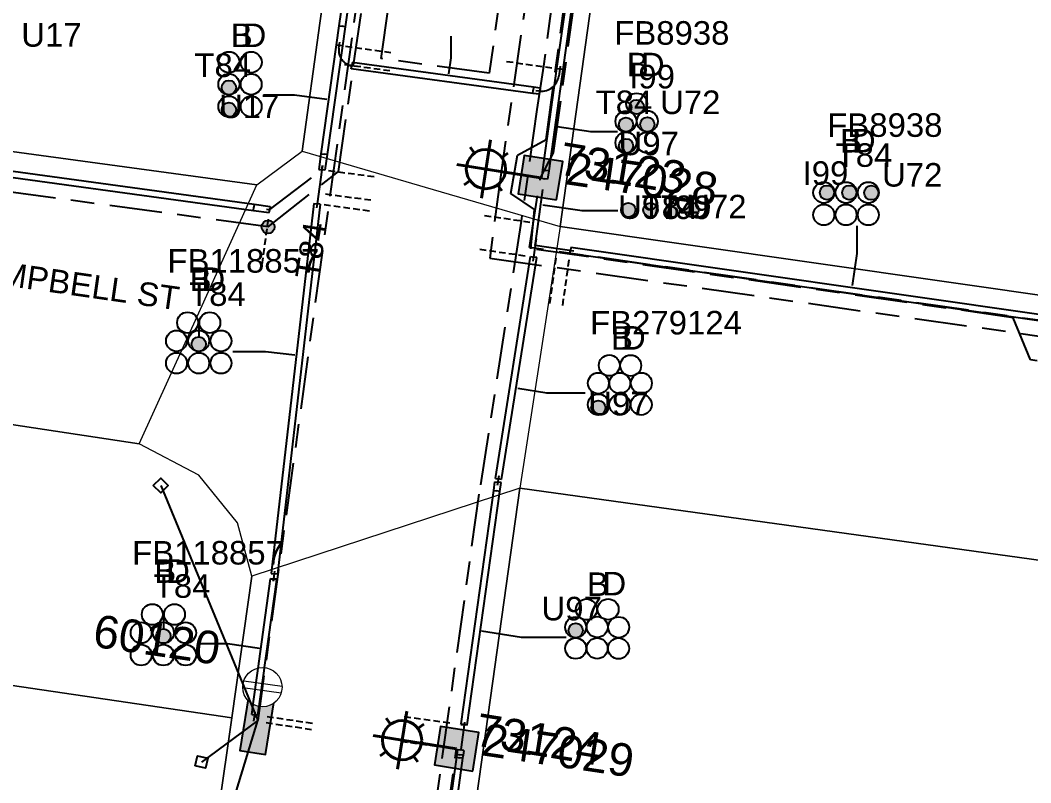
# Model space of a CAD drawing. Header units: metres. Extents: x 307881 to 309377, y 6244646 to 6245709.
# Drawn here: x 308524.9 to 308602.1, y 6244920.5 to 6244978.8 of the extents above; entities that cross this region are included whole.
import ezdxf
from ezdxf.enums import TextEntityAlignment as Align

# ---------------------------------------------------------------- set-up
doc = ezdxf.new("R2010")
doc.units = ezdxf.units.M
doc.linetypes.add('Cable Exist UG', pattern=[8.2, 4, -1.2, 1.8, -1.2])
doc.linetypes.add('DASHED', pattern=[0.75, 0.5, -0.25])
doc.layers.get('0').update_dxf_attribs({"color": 6})
for name, color, linetype in [('_User Miscellaneous7', 7, 'Continuous'), ('_User Miscellaneous9', 7, 'Continuous'), ('Duct_SP_EXT', 7, 'Continuous'), ('Equip_HV_EXT', 7, 'Continuous'), ('Equip_LV_EXT', 7, 'Continuous'), ('Equip_SP_SL_EXT', 7, 'Continuous'), ('Mains_HV_EXT', 7, 'Continuous'), ('Mains_LV_EXT', 7, 'Continuous'), ('Mains_SL_EXT', 7, 'Continuous'), ('Services_SP_EXT', 7, 'Continuous'), ('SupportsUG_SP_LV_EXT', 7, 'Continuous'), ('SupportsUG_SP_LV_SL_EXT', 7, 'Continuous'), ('Trench_SP_EXT', 7, 'Continuous')]:
    doc.layers.add(name, color=color, linetype=linetype)
for name, color, linetype, lineweight in [('Cadastre Buildings_SP_EXT', 9, 'Continuous', 5), ('Cadastre Land Parcels_SP_EXT', 9, 'Continuous', 5), ('Cadastre Roads_SP_EXT', 9, 'Continuous', 5)]:
    doc.layers.add(name, color=color, linetype=linetype, lineweight=lineweight)
doc.layers.add('UNKNOWN_FEATURES', color=1, linetype='DASHED', plot=False)
doc.styles.add('COLUMN_LABEL', font='arial.ttf')
doc.styles.add('iecARIAL', font='arial.ttf', dxfattribs={"height": 2})
doc.styles.add('POLE_LABEL', font='arial.ttf')
doc.styles.get("Standard").update_dxf_attribs({"font": 'arial.ttf'})

# ---------------------------------------------------------------- blocks, each defined once
blk = doc.blocks.new('COLUMN_EXT')
blk.add_hatch(color=256).paths.add_polyline_path([(-1.485, 1.485), (-1.485, -1.485), (1.485, -1.485), (1.485, 1.485)])
blk.add_lwpolyline([(-1.485, -1.485), (1.485, -1.485), (1.485, 1.485), (-1.485, 1.485)], close=True)
for tag, height, style, flags, p in [('ASSET_NUM', 2.5, 'COLUMN_LABEL', 8, (2, 2)), ('STRUCTURE_PLANT_NUMBER', 0.2, 'POLE_LABEL', 9, (1.813, 0.031)), ('STREET_CODE', 0.2, 'COLUMN_LABEL', 9, (1.813, -0.2))]:
    blk.add_attdef(tag, text='', height=height, dxfattribs=dict(style=style, flags=flags)).set_placement(p, align=Align.MIDDLE_LEFT)
at = {"flags": 9}
for tag, p in [('OWNED_BY', (1.813, -0.6)), ('STATE', (1.813, -0.8)), ('COLUMN_TYPE', (1.813, -0.4)), ('STREETNAME', (1.813, -1.6)), ('USAGE', (1.813, -1)), ('LEGEND', (1.813, -1.2)), ('LOCATION', (1.813, -1.4)), ('SUBURB', (1.813, -1.8)), ('NOTES', (1.813, -2))]:
    blk.add_attdef(tag, text='', height=0.2, dxfattribs=at).set_placement(p, align=Align.MIDDLE_LEFT)
at = {"flags": 1}
blk.add_attdef('Z', (1.813, -2.351), '', height=0.2, dxfattribs=at)
blk = doc.blocks.new('PILLAR_EXT')
blk.add_hatch(color=256).paths.add_polyline_path([(-2.475, 0.99), (-2.475, -0.99), (2.475, -0.99), (2.475, 0.99)])
blk.add_lwpolyline([(-2.475, -0.99), (2.475, -0.99), (2.475, 0.99), (-2.475, 0.99)], close=True)
at = {"style": 'iecARIAL', "flags": 8}
blk.add_attdef('ASSET_NUM', (1.5, 3.5), '', height=2.5, dxfattribs=at)
for tag, p, flags in [('OWNED_BY', (0, -0.2), 9), ('STATE', (0, -0.4), 9), ('SUPPORT_TYPE', (0, -0.6), 9), ('USAGE', (0, -0.8), 9), ('LEGEND', (0, -1), 9), ('LOCATION', (0, -1.2), 9), ('NOTES', (0, -1.4), 9), ('PARENT', (0, -1.6), 9), ('STREETNAME', (0, -1.8), 9), ('SUBURB', (0, -2), 1)]:
    blk.add_attdef(tag, p, '', height=0.2, dxfattribs=dict(flags=flags))
blk = doc.blocks.new('DUCT_EXT')
blk.add_circle((0, 0.8), 0.8)
at = {"flags": 1}
blk.add_attdef('Z', (0, 0), '', height=0.2, dxfattribs=at)
at = {"flags": 9}
for tag, p in [('DUCT_CODE', (0, 0)), ('XSECT_TYPE', (0, -0.2)), ('STATE', (0, -0.6)), ('FB_REFERENCE', (0, -0.4)), ('NOTES', (0, -0.8))]:
    blk.add_attdef(tag, text='', height=0.2, dxfattribs=at).set_placement(p, align=Align.MIDDLE_LEFT)
blk = doc.blocks.new('SL_LANTERN_EXT')
at = {"lineweight": 40}
for p, q in [((0, 1.968), (0, 6.468)), ((-1.459, 5.676), (-1.061, 5.278)), ((1.458, 5.676), (1.06, 5.278)), ((-2.25, 4.218), (2.25, 4.218)), ((-1.459, 2.759), (-1.061, 3.157)), ((1.458, 2.759), (1.06, 3.157)), ((0, 0), (0, 2.721))]:
    blk.add_line(p, q, dxfattribs=at)
blk.add_circle((0, 4.218), 1.5, dxfattribs=at)
at = {"color": 7, "style": 'iecARIAL', "flags": 8}
blk.add_attdef('ASSET_NUM', (1.5, 1.5), '', height=2.5, dxfattribs=at)
for tag, p, height, flags in [('CONSTRUCTED_VOLTAGE', (0.981, -0.653), 0.2, 9), ('CONTROL_TYPE', (0.981, -0.853), 0.2, 9), ('LNUMBER', (2.181, -3.253), 2.5, 8), ('OPERATING_VOLTAGE', (0.981, -1.653), 0.2, 9), ('LANTERN_PURPOSE', (0.981, -1.053), 0.2, 9), ('LANTERN_TYPE', (0.981, -1.253), 0.2, 9), ('NO_PHASES', (0.981, -1.453), 0.2, 9), ('ORIENTATION', (0.981, -1.853), 0.2, 9), ('OWNED_BY', (0.981, -2.053), 0.2, 9), ('STATE', (0.981, -2.253), 0.2, 9), ('USAGE', (0.981, -2.453), 0.2, 9), ('CEXIST', (0.981, -2.653), 0.2, 9), ('CNEW', (0.981, -2.853), 0.2, 9), ('CNUMBER', (0.981, -3.053), 0.2, 9), ('CREMOVE', (0.981, -3.253), 0.2, 9), ('CREPLACE', (0.981, -3.453), 0.2, 9), ('LKINGHEIGHT', (0.981, -3.653), 0.2, 9), ('LBRACKET', (0.981, -3.853), 0.2, 9), ('LBRACKETVOCAB', (0.981, -4.053), 0.2, 9), ('LCATEGORY', (0.981, -4.253), 0.2, 9), ('LCHARGE1', (0.981, -4.453), 0.2, 9), ('LCHARGE1PERCENT', (0.981, -4.653), 0.2, 9), ('LCHARGE2', (0.981, -4.853), 0.2, 9), ('LCHARGE2PERCENT', (0.981, -5.053), 0.2, 9), ('LCHARGE3', (0.981, -5.253), 0.2, 9), ('LCHARGE3PERCENT', (0.981, -5.453), 0.2, 9), ('LEXIST', (0.981, -5.653), 0.2, 9), ('LLAMP', (0.981, -5.853), 0.2, 9), ('LLAMPVOCAB', (0.981, -6.053), 0.2, 9), ('LMAST', (0.981, -6.253), 0.2, 9), ('LMASTVOCAB', (0.981, -6.453), 0.2, 9), ('LNEW', (0.981, -6.653), 0.2, 9), ('LANTNUMBER', (0.981, -6.853), 0.2, 9), ('LOUTREACH', (0.981, -7.253), 0.2, 9), ('LOUTREACHVOCAB', (0.981, -7.453), 0.2, 9), ('LRATECODE', (0.981, -7.653), 0.2, 9), ('LREMOVE', (0.981, -7.853), 0.2, 9), ('LREPLACE', (0.981, -8.053), 0.2, 9), ('LTYPE', (0.981, -8.253), 0.2, 9), ('LTYPEVOCAB', (0.981, -8.453), 0.2, 9), ('LEGEND', (0.981, -8.653), 0.2, 9), ('STREETNAME', (0.981, -9.253), 0.2, 9), ('SUBURB', (0.981, -9.453), 0.2, 1), ('LOCATION', (0.981, -8.853), 0.2, 9), ('NOTES', (0.981, -9.053), 0.2, 9)]:
    blk.add_attdef(tag, p, '', height=height, dxfattribs=dict(flags=flags))
blk = doc.blocks.new('CCP_EXT')
at = {"flags": 9}
for tag, p in [('USAGE', (0, -1.2)), ('LEGEND', (0, -1.4)), ('LIFE_SUPPORT', (0, -1.6)), ('STATE', (0, -1.8)), ('NOTES', (0, -2))]:
    blk.add_attdef(tag, text='', height=0.2, dxfattribs=at).set_placement(p, align=Align.MIDDLE_LEFT)
blk.add_wipeout([(0, 0.566), (0.566, 0), (0, -0.566), (-0.566, 0)])
blk.add_lwpolyline([(-0.566, 0), (0, 0.566), (0.566, 0), (0, -0.566), (-0.566, 0)])
at = {"flags": 1}
blk.add_attdef('Z', (0, 0), '', height=0.2, dxfattribs=at)
at = {"flags": 9}
for tag, p in [('CCP_TYPE', (0, 0)), ('OPERATING_VOLTAGE', (0, -0.6)), ('ORIENTATION', (0, -0.8)), ('CONSTRUCTED_VOLTAGE', (0, -0.2)), ('NO_PHASES', (0, -0.4)), ('OWNED_BY', (0, -1))]:
    blk.add_attdef(tag, text='', height=0.2, dxfattribs=at).set_placement(p, align=Align.MIDDLE_LEFT)
blk = doc.blocks.new('LV_UG_LINKS_CLOSED_EXT')
blk.add_wipeout([(-1.056, 1.057), (-1.18, 0.916), (-1.286, 0.761), (-1.371, 0.594), (-1.435, 0.417), (-1.476, 0.234), (-1.493, 0.047), (-1.487, -0.14), (-1.458, -0.326), (-1.406, -0.506), (-1.331, -0.678), (-1.236, -0.839), (-1.121, -0.988), (-0.988, -1.12), (-0.84, -1.235), (-0.679, -1.331), (-0.506, -1.406), (-0.326, -1.458), (-0.141, -1.487), (0.047, -1.493), (0.233, -1.476), (0.416, -1.435), (0.593, -1.371), (0.76, -1.286), (0.915, -1.181), (1.056, -1.057), (1.18, -0.916), (1.286, -0.761), (1.371, -0.594), (1.435, -0.417), (1.476, -0.234), (1.493, -0.047), (1.487, 0.14), (1.458, 0.326), (1.406, 0.506), (1.331, 0.678), (1.236, 0.839), (1.121, 0.988), (0.988, 1.12), (0.84, 1.235), (0.679, 1.331), (0.506, 1.406), (0.326, 1.458), (0.141, 1.487), (-0.047, 1.493), (-0.233, 1.476), (-0.416, 1.435), (-0.593, 1.371), (-0.76, 1.286), (-0.915, 1.181)])
at = {"lineweight": 20}
for p, q in [((-0.25, -1.479), (-0.25, 1.479)), ((0.25, -1.479), (0.25, 1.479))]:
    blk.add_line(p, q, dxfattribs=at)
blk.add_circle((0, 0), 1.5, dxfattribs=at)
at = {"flags": 9}
for tag, p in [('ACTUAL_STATUS', (0, 0)), ('OPERATING_VOLTAGE', (0, -0.6)), ('ORIENTATION', (0, -0.8)), ('CONSTRUCTED_VOLTAGE', (0, -0.2)), ('NO_PHASES', (0, -0.4)), ('STATE', (0, -1)), ('SWITCH_TYPE', (0, -1.2)), ('USAGE', (0, -1.4)), ('NOTES', (0, -1.6))]:
    blk.add_attdef(tag, text='', height=0.2, dxfattribs=at).set_placement(p, align=Align.MIDDLE_LEFT)
at = {"flags": 1}
blk.add_attdef('Z', (0, 0), '', height=0.2, dxfattribs=at)
blk = doc.blocks.new('CABLE_LARGE_EXT')
h = blk.add_hatch(color=256)
edge = h.paths.add_edge_path()
edge.add_arc((0, 0.55), 0.55, 0, 360)
blk.add_circle((0, 0.55), 0.55)
at = {"flags": 1}
blk.add_attdef('Z', (0, 0), '', height=0.2, dxfattribs=at)
at = {"flags": 9}
for tag, p in [('COND_CODE', (0, 0)), ('XSECT_SIZE', (0, -0.6)), ('STATE', (0, -0.4)), ('FB_REFERENCE', (0, -0.2)), ('NOTES', (0, -0.8))]:
    blk.add_attdef(tag, text='', height=0.2, dxfattribs=at).set_placement(p, align=Align.MIDDLE_LEFT)
blk = doc.blocks.new('CONNECTOR_NODE_EXT')
h = blk.add_hatch(color=256)
edge = h.paths.add_edge_path()
edge.add_arc((0, 0), 0.5, 0, 360)
blk.add_circle((0, 0), 0.5)
at = {"flags": 1}
blk.add_attdef('Z', (0, 0), '', height=0.2, dxfattribs=at)
at = {"flags": 9}
for tag, p in [('CONNECTOR_TYPE', (0, 0)), ('OPERATING_VOLTAGE', (0, -0.6)), ('ORIENTATION', (0, -0.8)), ('CONSTRUCTED_VOLTAGE', (0, -0.2)), ('NO_PHASES', (0, -0.4)), ('SUBTYPE', (0, -1)), ('USAGE', (0, -1.2)), ('NOTES', (0, -1.4))]:
    blk.add_attdef(tag, text='', height=0.2, dxfattribs=at).set_placement(p, align=Align.MIDDLE_LEFT)

msp = doc.modelspace()

# ---------------------------------------------------------------- linework, layer by layer
at = {"layer": '_User Miscellaneous7'}
for points in [[(308557.809, 6244977.573), (308557.809, 6244975.913), (308557.64, 6244974.677)], [(308543.488, 6244973.096), (308545.858, 6244973.096), (308548.326, 6244972.749)], [(308570.54, 6244970.265), (308568.509, 6244970.265), (308565.936, 6244970.632)], [(308570.562, 6244964.226), (308567.849, 6244964.226), (308565.012, 6244964.62), (308564.827, 6244964.646)], [(308588.843, 6244963.063), (308588.843, 6244960.958), (308588.483, 6244958.508)], [(308538.554, 6244955.842), (308538.554, 6244954.594)], [(308541.14, 6244953.472), (308543.641, 6244953.472), (308545.88, 6244953.212)], [(308568.065, 6244950.286), (308565.136, 6244950.286), (308562.921, 6244950.633)], [(308535.851, 6244933.538), (308535.851, 6244932.29)], [(308566.618, 6244931.626), (308563.201, 6244931.626), (308560.142, 6244932.107)], [(308538.611, 6244931.146), (308540.728, 6244931.146), (308543.17, 6244930.807)]]:
    msp.add_lwpolyline(points, dxfattribs=at)
at = {"layer": 'Cadastre Buildings_SP_EXT', "linetype": 'Continuous'}
msp.add_lwpolyline([(308551.255, 6245003.34), (308504.069, 6245009.627), (308502.383, 6244997.332), (308501.648, 6244991.969), (308500.715, 6244985.155), (308499.356, 6244975.252), (308501.945, 6244971.797), (308542.986, 6244966.204), (308546.435, 6244968.786), (308547.806, 6244978.556), (308549.5, 6244990.652), (308551.255, 6245003.34)], close=True, dxfattribs=at)
at = {"layer": 'Cadastre Land Parcels_SP_EXT', "linetype": 'Continuous'}
for points in [[(308624.578, 6245014.798), (308623.274, 6245014.972), (308574.389, 6245022.048), (308566.171, 6244963.015), (308664.181, 6244948.992), (308669.374, 6244985.704), (308669.452, 6244986.591), (308621.992, 6244993.541), (308624.578, 6245014.798)], [(308681.223, 6244926.631), (308660.014, 6244929.575), (308563.078, 6244943.027), (308535.976, 6244749.343), (308530.507, 6244710.255), (308529.31, 6244701.7), (308585.274, 6244693.637), (308608.754, 6244690.279), (308603.311, 6244671.362), (308713.832, 6244654.765), (308779.425, 6244645.602), (308798.537, 6244661.757), (308851.74, 6244725.258), (308875.458, 6244755.921), (308901.6, 6244789.719), (308919.126, 6244815.497), (308958.281, 6244887.287), (308950.381, 6244888.333), (308956.127, 6244909.408), (308943.53, 6244899.637), (308929.817, 6244891.26), (308681.223, 6244926.631)], [(308541.076, 6244925.466), (308493.513, 6244932.483), (308490.649, 6244911.255), (308538.02, 6244904.147), (308541.076, 6244925.466)]]:
    msp.add_lwpolyline(points, close=True, dxfattribs=at)
at = {"layer": 'Cadastre Roads_SP_EXT', "linetype": 'Continuous'}
msp.add_lwpolyline([(308569.321, 6245132.085), (308567.201, 6245117.073), (308565.146, 6245102.384), (308563.034, 6245087.393), (308561.402, 6245075.534), (308559.701, 6245063.503), (308558.052, 6245051.638), (308556.37, 6245039.638), (308552.903, 6245014.915), (308551.255, 6245003.34), (308549.5, 6244990.652), (308547.806, 6244978.556), (308546.435, 6244968.786), (308556.466, 6244965.853), (308566.171, 6244963.015), (308574.389, 6245022.048), (308577.803, 6245046.274), (308579.083, 6245055.476), (308580.295, 6245064.135), (308583.102, 6245084.236), (308587.417, 6245115.14), (308591.707, 6245145.815)], dxfattribs=at)
for points in [[(308542.986, 6244966.204), (308501.945, 6244971.797), (308500.964, 6244961.71), (308499.977, 6244951.564), (308533.987, 6244946.426), (308538.664, 6244956.705), (308542.986, 6244966.204)], [(308664.181, 6244948.992), (308566.171, 6244963.015), (308564.635, 6244953.087), (308563.078, 6244943.027), (308660.014, 6244929.575), (308662.122, 6244939.395), (308664.181, 6244948.992)]]:
    msp.add_lwpolyline(points, close=True, dxfattribs=at)
at = {"layer": 'Duct_SP_EXT'}
for p, q in [((308550.946, 6244990.451), (308549.252, 6244978.353)), ((308551.421, 6244990.385), (308549.727, 6244978.287)), ((308568.094, 6244990.896), (308565.894, 6244975.097)), ((308568.569, 6244990.83), (308566.37, 6244975.031)), ((308549.252, 6244978.353), (308549.048, 6244976.897)), ((308549.252, 6244978.353), (308549.49, 6244978.32)), ((308549.727, 6244978.287), (308549.49, 6244978.32)), ((308549.727, 6244978.287), (308549.523, 6244976.83)), ((308549.048, 6244976.897), (308547.881, 6244968.583)), ((308549.523, 6244976.83), (308548.356, 6244968.516)), ((308549.048, 6244976.897), (308549.285, 6244976.864)), ((308549.048, 6244976.897), (308549.285, 6244976.864)), ((308549.523, 6244976.83), (308549.285, 6244976.864)), ((308549.523, 6244976.83), (308549.285, 6244976.864)), ((308550.2, 6244975.069), (308550.232, 6244975.306)), ((308564.062, 6244973.193), (308550.2, 6244975.069)), ((308550.264, 6244975.544), (308550.232, 6244975.306)), ((308564.126, 6244973.669), (308550.264, 6244975.544)), ((308565.894, 6244975.097), (308564.815, 6244967.342)), ((308566.37, 6244975.031), (308565.29, 6244967.276)), ((308565.894, 6244975.097), (308566.132, 6244975.064)), ((308565.894, 6244975.097), (308566.132, 6244975.064)), ((308566.37, 6244975.031), (308566.132, 6244975.064)), ((308566.37, 6244975.031), (308566.132, 6244975.064)), ((308564.062, 6244973.193), (308564.094, 6244973.431)), ((308564.126, 6244973.669), (308564.094, 6244973.431)), ((308564.644, 6244973.598), (308564.126, 6244973.669)), ((308564.579, 6244973.123), (308564.612, 6244973.361)), ((308564.644, 6244973.598), (308564.612, 6244973.361)), ((308564.579, 6244973.123), (308564.062, 6244973.193)), ((308501.744, 6244970.321), (308542.785, 6244964.728)), ((308501.679, 6244969.845), (308542.72, 6244964.252)), ((308547.881, 6244968.583), (308547.713, 6244967.386)), ((308547.881, 6244968.583), (308548.119, 6244968.55)), ((308548.356, 6244968.516), (308548.119, 6244968.55)), ((308548.356, 6244968.516), (308548.188, 6244967.319)), ((308547.713, 6244967.386), (308547.95, 6244967.352)), ((308548.188, 6244967.319), (308547.95, 6244967.352)), ((308564.815, 6244967.342), (308564.726, 6244966.709)), ((308564.815, 6244967.342), (308565.052, 6244967.309)), ((308565.29, 6244967.276), (308565.052, 6244967.309)), ((308565.29, 6244967.276), (308565.202, 6244966.642)), ((308564.726, 6244966.709), (308564.964, 6244966.675)), ((308565.202, 6244966.642), (308564.964, 6244966.675)), ((308547.348, 6244964.787), (308544.082, 6244936.506)), ((308547.348, 6244964.787), (308547.587, 6244964.759)), ((308542.72, 6244964.252), (308542.752, 6244964.49)), ((308542.72, 6244964.252), (308543.928, 6244964.087)), ((308542.785, 6244964.728), (308542.752, 6244964.49)), ((308542.785, 6244964.728), (308543.993, 6244964.563)), ((308543.928, 6244964.087), (308543.961, 6244964.325)), ((308543.993, 6244964.563), (308543.961, 6244964.325)), ((308547.825, 6244964.731), (308544.559, 6244936.451)), ((308547.825, 6244964.731), (308547.587, 6244964.759)), ((308566.91, 6244960.95), (308566.944, 6244961.187)), ((308605.481, 6244955.431), (308566.91, 6244960.95)), ((308566.978, 6244961.425), (308566.944, 6244961.187)), ((308605.549, 6244955.906), (308566.978, 6244961.425)), ((308561.215, 6244943.769), (308563.894, 6244960.727)), ((308561.689, 6244943.694), (308564.368, 6244960.652)), ((308563.894, 6244960.727), (308564.131, 6244960.689)), ((308564.368, 6244960.652), (308564.131, 6244960.689)), ((308561.081, 6244942.846), (308561.176, 6244943.523)), ((308561.176, 6244943.523), (308561.414, 6244943.49)), ((308561.215, 6244943.769), (308561.452, 6244943.731)), ((308561.651, 6244943.456), (308561.414, 6244943.49)), ((308561.689, 6244943.694), (308561.452, 6244943.731)), ((308561.557, 6244942.779), (308561.651, 6244943.456)), ((308558.588, 6244925.021), (308561.081, 6244942.846)), ((308559.064, 6244924.954), (308561.557, 6244942.779)), ((308561.081, 6244942.846), (308561.319, 6244942.813)), ((308561.557, 6244942.779), (308561.319, 6244942.813)), ((308544.082, 6244936.506), (308544.32, 6244936.478)), ((308544.559, 6244936.451), (308544.32, 6244936.478)), ((308544.033, 6244936.086), (308544.038, 6244936.135)), ((308544.033, 6244936.086), (308544.271, 6244936.055)), ((308544.038, 6244936.135), (308544.277, 6244936.107)), ((308544.509, 6244936.024), (308544.271, 6244936.055)), ((308544.515, 6244936.079), (308544.277, 6244936.107)), ((308544.509, 6244936.024), (308544.515, 6244936.079)), ((308542.588, 6244925.739), (308542.826, 6244925.706)), ((308543.064, 6244925.673), (308542.826, 6244925.706)), ((308558.581, 6244924.97), (308558.588, 6244925.021)), ((308558.581, 6244924.97), (308558.819, 6244924.937)), ((308558.588, 6244925.021), (308558.826, 6244924.988)), ((308559.057, 6244924.904), (308558.819, 6244924.937)), ((308559.064, 6244924.954), (308558.826, 6244924.988)), ((308559.057, 6244924.904), (308559.064, 6244924.954)), ((308558.314, 6244923.058), (308558.262, 6244922.688)), ((308558.314, 6244923.058), (308558.552, 6244923.024)), ((308558.231, 6244922.462), (308552.607, 6244882.25)), ((308558.706, 6244922.396), (308553.083, 6244882.183)), ((308558.262, 6244922.688), (308558.231, 6244922.462)), ((308558.231, 6244922.462), (308558.468, 6244922.429)), ((308558.262, 6244922.688), (308558.5, 6244922.655)), ((308558.706, 6244922.396), (308558.468, 6244922.429)), ((308558.738, 6244922.621), (308558.5, 6244922.655)), ((308558.789, 6244922.991), (308558.552, 6244923.024)), ((308558.738, 6244922.621), (308558.706, 6244922.396)), ((308558.789, 6244922.991), (308558.738, 6244922.621))]:
    msp.add_line(p, q, dxfattribs=at)
at = {"layer": 'Mains_HV_EXT', "linetype": 'Cable Exist UG'}
for points in [[(308576.692, 6244999.938), (308566.455, 6245001.447), (308565.45, 6244994.097), (308564.341, 6244985.771), (308561.667, 6244967.359), (308560.789, 6244960.615), (308665.147, 6244945.783), (308666.731, 6244945.597), (308682.547, 6245058.767), (308667.051, 6245060.967), (308665.328, 6245061.844)], [(308574.424, 6244991.582), (308572.546, 6244991.874), (308563.334, 6244993.078), (308560.737, 6244974.737), (308552.49, 6244975.86), (308556.143, 6245001.887)], [(308543.835, 6244962.986), (308549.209, 6244967.233), (308553.945, 6245000.074)], [(308543.835, 6244962.986), (308499.832, 6244968.97)]]:
    msp.add_lwpolyline(points, dxfattribs=at)
at = {"layer": 'Mains_LV_EXT', "linetype": 'Cable Exist UG'}
msp.add_lwpolyline([(308653.358, 6244948.527), (308618.08, 6244953.576), (308615.886, 6244950.858), (308602.125, 6244952.827), (308600.788, 6244956.05), (308563.914, 6244961.325), (308564.197, 6244964.33), (308562.39, 6244965.543), (308562.909, 6244968.464), (308565.089, 6244969.672), (308568.037, 6244991.523), (308572.718, 6244990.974), (308574.469, 6244991.537)], dxfattribs=at)
at = {"layer": 'Mains_SL_EXT', "linetype": 'Cable Exist UG'}
for points in [[(308564.657, 6244966.75), (308565.665, 6244968.649), (308570.807, 6245006.356), (308570.393, 6245007.956)], [(308605.487, 6244955.459), (308563.811, 6244961.422), (308564.657, 6244966.75)], [(308552.467, 6244881.79), (308558.246, 6244923.111)]]:
    msp.add_lwpolyline(points, dxfattribs=at)
at = {"layer": 'Trench_SP_EXT', "linetype": 'Cable Exist UG'}
for points in [[(308550.565, 6244975.261), (308550.233, 6244975.306), (308550.233, 6244975.306, -0.41096), (308549.256, 6244976.658), (308549.256, 6244976.658), (308549.319, 6244977.106)], [(308566.16, 6244975.264), (308566.13, 6244975.047), (308566.053, 6244974.499), (308566.053, 6244974.499, -0.396204), (308564.612, 6244973.361), (308564.612, 6244973.361), (308564.296, 6244973.402)]]:
    msp.add_lwpolyline(points, format="xyb", dxfattribs=at)
for points in [[(308543.713, 6244964.359), (308543.961, 6244964.325), (308547.951, 6244967.352), (308547.998, 6244967.693)], [(308547.996, 6244967.676), (308547.951, 6244967.352), (308547.587, 6244964.759), (308547.552, 6244964.455)], [(308564.299, 6244961.896), (308564.947, 6244966.549)], [(308564.324, 6244962.075), (308564.254, 6244961.572), (308564.131, 6244960.689), (308564.081, 6244960.374)], [(308567.201, 6244961.15), (308564.254, 6244961.572), (308564.299, 6244961.896)], [(308561.381, 6244943.255), (308561.414, 6244943.49), (308561.452, 6244943.731), (308561.493, 6244943.994)], [(308544.253, 6244935.929), (308544.277, 6244936.107), (308544.32, 6244936.478), (308544.344, 6244936.68)], [(308542.76, 6244925.231), (308542.826, 6244925.706), (308542.854, 6244925.908)], [(308558.849, 6244925.152), (308558.819, 6244924.937), (308558.603, 6244923.226), (308558.582, 6244923.063)]]:
    msp.add_lwpolyline(points, dxfattribs=at)
at = {"layer": 'UNKNOWN_FEATURES'}
for points in [[(308549.763, 6244976.791), (308553.231, 6244976.319)], [(308562.067, 6244975.64), (308565.532, 6244975.144)], [(308553.149, 6244974.909), (308549.681, 6244975.381)], [(308551.935, 6244966.807), (308548.467, 6244967.279)], [(308551.692, 6244965.023), (308548.224, 6244965.496)], [(308548.116, 6244964.703), (308551.584, 6244964.23)], [(308543.396, 6244960.127), (308543.872, 6244963.595)], [(308560.382, 6244963.86), (308563.847, 6244963.364)], [(308560.014, 6244961.286), (308563.478, 6244960.791)], [(308565.37, 6244957.135), (308565.853, 6244960.601)], [(308566.361, 6244956.997), (308566.843, 6244960.464)], [(308543.767, 6244925.578), (308547.229, 6244925.067)], [(308554.251, 6244925.568), (308557.718, 6244925.093)], [(308547.156, 6244924.572), (308543.694, 6244925.083)], [(308553.993, 6244923.685), (308557.461, 6244923.21)]]:
    msp.add_lwpolyline(points, dxfattribs=at)

# ---------------------------------------------------------------- block references
at = {"layer": '_User Miscellaneous7'}
for name, p in [('DUCT_EXT', (308540.852, 6244974.776)), ('DUCT_EXT', (308542.552, 6244974.776)), ('DUCT_EXT', (308540.844, 6244973.091)), ('CABLE_LARGE_EXT', (308540.844, 6244973.091)), ('DUCT_EXT', (308542.544, 6244973.091)), ('DUCT_EXT', (308540.844, 6244971.391)), ('CABLE_LARGE_EXT', (308540.844, 6244971.391)), ('DUCT_EXT', (308542.544, 6244971.391)), ('DUCT_EXT', (308572.014, 6244971.611)), ('CABLE_LARGE_EXT', (308572.014, 6244971.611)), ('DUCT_EXT', (308571.193, 6244970.257)), ('DUCT_EXT', (308572.826, 6244970.265)), ('CABLE_LARGE_EXT', (308571.193, 6244970.257)), ('CABLE_LARGE_EXT', (308572.826, 6244970.265)), ('DUCT_EXT', (308571.193, 6244968.632)), ('DUCT_EXT', (308572.826, 6244968.634)), ('CABLE_LARGE_EXT', (308571.193, 6244968.632)), ('CABLE_LARGE_EXT', (308589.945, 6244965.051)), ('CABLE_LARGE_EXT', (308571.369, 6244963.736)), ('CABLE_LARGE_EXT', (308573.069, 6244963.736)), ('CABLE_LARGE_EXT', (308574.769, 6244963.736)), ('CABLE_LARGE_EXT', (308576.214, 6244963.748)), ('DUCT_EXT', (308537.689, 6244954.879)), ('DUCT_EXT', (308539.389, 6244954.879)), ('DUCT_EXT', (308536.839, 6244953.479)), ('DUCT_EXT', (308538.539, 6244953.479)), ('DUCT_EXT', (308540.239, 6244953.479)), ('CABLE_LARGE_EXT', (308538.539, 6244953.48)), ('DUCT_EXT', (308536.839, 6244951.779)), ('DUCT_EXT', (308538.539, 6244951.779)), ('DUCT_EXT', (308540.239, 6244951.779)), ('DUCT_EXT', (308569.917, 6244951.607)), ('DUCT_EXT', (308571.555, 6244951.598)), ('DUCT_EXT', (308569.084, 6244950.247)), ('DUCT_EXT', (308570.722, 6244950.247)), ('DUCT_EXT', (308572.369, 6244950.247)), ('DUCT_EXT', (308569.08, 6244948.614)), ('DUCT_EXT', (308570.717, 6244948.614)), ('DUCT_EXT', (308572.36, 6244948.614)), ('CABLE_LARGE_EXT', (308569.08, 6244948.614)), ('DUCT_EXT', (308534.987, 6244932.575)), ('DUCT_EXT', (308536.687, 6244932.575)), ('DUCT_EXT', (308568.173, 6244932.958)), ('DUCT_EXT', (308569.829, 6244932.968)), ('DUCT_EXT', (308567.349, 6244931.598)), ('DUCT_EXT', (308568.996, 6244931.617)), ('DUCT_EXT', (308570.634, 6244931.598)), ('DUCT_EXT', (308534.137, 6244931.175)), ('DUCT_EXT', (308535.837, 6244931.175)), ('DUCT_EXT', (308537.537, 6244931.175)), ('CABLE_LARGE_EXT', (308567.349, 6244931.598)), ('CABLE_LARGE_EXT', (308535.837, 6244931.175)), ('DUCT_EXT', (308567.35, 6244929.983)), ('DUCT_EXT', (308568.992, 6244929.988)), ('DUCT_EXT', (308570.625, 6244929.979)), ('DUCT_EXT', (308534.137, 6244929.475)), ('DUCT_EXT', (308535.837, 6244929.475)), ('DUCT_EXT', (308537.537, 6244929.475))]:
    msp.add_blockref(name, p, dxfattribs=at)
at = {"layer": '_User Miscellaneous7', "rotation": 90}
for name, p in [('DUCT_EXT', (308587.11, 6244965.614)), ('DUCT_EXT', (308588.814, 6244965.614)), ('DUCT_EXT', (308590.514, 6244965.614)), ('CABLE_LARGE_EXT', (308587.11, 6244965.614)), ('CABLE_LARGE_EXT', (308588.814, 6244965.614)), ('DUCT_EXT', (308587.11, 6244963.914)), ('DUCT_EXT', (308588.814, 6244963.914)), ('DUCT_EXT', (308590.514, 6244963.914))]:
    msp.add_blockref(name, p, dxfattribs=at)
at = {"layer": 'Equip_HV_EXT'}
msp.add_blockref('CONNECTOR_NODE_EXT', (308543.835, 6244962.986), dxfattribs=at)
at = {"layer": 'Equip_SP_SL_EXT'}
ref = msp.add_blockref('SL_LANTERN_EXT', (308564.657, 6244966.75), dxfattribs=dict(at, rotation=80.99058554924012))
ref.add_attrib('ASSET_NUM', '73123', dxfattribs={"layer": '_User Miscellaneous7', "height": 2.5, "rotation": 350.73751, "style": 'iecARIAL'}).set_placement((308566.157, 6244968.25), align=Align.MIDDLE_LEFT)
ref = msp.add_blockref('SL_LANTERN_EXT', (308558.246, 6244923.111), dxfattribs=dict(at, rotation=80.95457105926053))
ref.add_attrib('ASSET_NUM', '73124', dxfattribs={"layer": '_User Miscellaneous7', "height": 2.5, "rotation": 350.7502, "style": 'iecARIAL'}).set_placement((308559.746, 6244924.611), align=Align.MIDDLE_LEFT)
at = {"layer": 'SupportsUG_SP_LV_EXT'}
ref = msp.add_blockref('PILLAR_EXT', (308543.054, 6244925.271), dxfattribs=dict(at, rotation=260.6834512286389))
ref.add_attrib('ASSET_NUM', '60120', dxfattribs={"layer": '_User Miscellaneous9', "height": 2.5, "rotation": 351.60771, "style": 'iecARIAL'}).set_placement((308539.854, 6244928.771), align=Align.BOTTOM_RIGHT)
at = {"layer": 'SupportsUG_SP_LV_SL_EXT'}
ref = msp.add_blockref('COLUMN_EXT', (308564.657, 6244966.75), dxfattribs=dict(at, rotation=80.99058554924012))
ref.add_attrib('ASSET_NUM', '247028', dxfattribs={"layer": '_User Miscellaneous9', "height": 2.5, "rotation": 351.70285, "style": 'COLUMN_LABEL'}).set_placement((308566.657, 6244967.5), align=Align.MIDDLE_LEFT)
ref = msp.add_blockref('COLUMN_EXT', (308558.246, 6244923.111), dxfattribs=dict(at, rotation=80.95457105926053))
ref.add_attrib('ASSET_NUM', '247029', dxfattribs={"layer": '_User Miscellaneous9', "height": 2.5, "rotation": 351.53711, "style": 'COLUMN_LABEL'}).set_placement((308560.246, 6244923.861), align=Align.MIDDLE_LEFT)

# ---------------------------------------------------------------- texts
at = {"layer": '_User Miscellaneous7'}
for s, p in [('FB8938', (308570.294, 6244976.915)), ('U17', (308524.974, 6244976.762)), ('B', (308540.985, 6244976.734)), ('D', (308541.885, 6244976.734)), ('T84', (308538.204, 6244974.444)), ('B', (308571.255, 6244974.5)), ('D', (308572.331, 6244974.5)), ('I99', (308571.443, 6244973.575)), ('T84', (308568.871, 6244971.615)), ('U72', (308573.801, 6244971.615)), ('U17', (308540.09, 6244971.308)), ('FB8938', (308586.578, 6244969.873)), ('U97', (308570.628, 6244968.471)), ('B', (308587.558, 6244968.677)), ('D', (308588.458, 6244968.677)), ('T84', (308587.218, 6244967.581)), ('I99', (308584.692, 6244966.205)), ('U72', (308590.766, 6244966.072)), ('U97', (308570.59, 6244963.606)), ('T84', (308572.385, 6244963.6)), ('I99', (308574.233, 6244963.592)), ('U72', (308575.794, 6244963.643)), ('FB118857', (308536.145, 6244959.496)), ('B', (308537.845, 6244958.096)), ('D', (308538.745, 6244958.096)), ('T84', (308537.802, 6244956.955)), ('FB279124', (308568.451, 6244954.773)), ('B', (308570.05, 6244953.606)), ('D', (308570.887, 6244953.617)), ('U97', (308568.312, 6244948.59)), ('FB118857', (308533.443, 6244937.192)), ('B', (308535.143, 6244935.792)), ('D', (308536.043, 6244935.792)), ('T84', (308535.1, 6244934.65)), ('B', (308568.211, 6244934.792)), ('D', (308569.395, 6244934.832)), ('U97', (308564.735, 6244932.924))]:
    msp.add_text(s, height=1.8, dxfattribs=at).set_placement(p)
msp.add_text('T84', height=1.8, rotation=81.08402, dxfattribs=at).set_placement((308547.681, 6244958.912))
at = {"layer": 'Cadastre Roads_SP_EXT'}
msp.add_text('CAMPBELL ST', height=1.8, rotation=351.86197, dxfattribs=at).set_placement((308519.754, 6244959.068))

# ---------------------------------------------------------------- next in the draw order: block references
at = {"layer": 'Services_SP_EXT'}
msp.add_blockref('CCP_EXT', (308535.631, 6244943.237), dxfattribs=at)
at = {"layer": 'Services_SP_EXT', "rotation": 32.43653076036969}
msp.add_blockref('CCP_EXT', (308538.754, 6244922.1), dxfattribs=at)

# ---------------------------------------------------------------- next in the draw order: block references
at = {"layer": 'Services_SP_EXT'}
msp.add_blockref('CCP_EXT', (308535.631, 6244943.237), dxfattribs=at)
at = {"layer": 'Services_SP_EXT', "rotation": 32.43653076036969}
msp.add_blockref('CCP_EXT', (308538.754, 6244922.1), dxfattribs=at)

# ---------------------------------------------------------------- next in the draw order: linework, layer by layer
at = {"layer": 'Cadastre Buildings_SP_EXT', "linetype": 'Continuous'}
msp.add_lwpolyline([(308542.587, 6244936.29), (308541.507, 6244940.37), (308538.536, 6244944.013), (308533.987, 6244946.426), (308499.977, 6244951.564), (308495.731, 6244948.986), (308493.513, 6244932.483), (308541.076, 6244925.466), (308542.587, 6244936.29)], close=True, dxfattribs=at)
at = {"layer": 'Cadastre Roads_SP_EXT', "linetype": 'Continuous'}
msp.add_lwpolyline([(308535.976, 6244749.343), (308563.078, 6244943.027), (308554.463, 6244940.194), (308542.587, 6244936.29), (308541.076, 6244925.466), (308538.02, 6244904.147), (308535.162, 6244884.159), (308533.015, 6244868.968), (308530.814, 6244853.599), (308528.561, 6244837.889), (308526.408, 6244822.595), (308524.169, 6244806.875), (308523.821, 6244804.528), (308521.653, 6244789.208), (308519.515, 6244774.171), (308518.788, 6244769.098), (308517.348, 6244758.894), (308515.919, 6244748.934), (308515.19, 6244743.851), (308510.863, 6244713.587), (308519.057, 6244712.196), (308530.507, 6244710.255), (308535.976, 6244749.343)], close=True, dxfattribs=at)
at = {"layer": 'Services_SP_EXT'}
for points in [[(308533.732, 6244894.668), (308543.054, 6244925.271)], [(308543.054, 6244925.271), (308538.754, 6244922.1)]]:
    msp.add_lwpolyline(points, dxfattribs=at)

# ---------------------------------------------------------------- next in the draw order: block references
at = {"layer": 'Equip_LV_EXT', "rotation": 82.1680946864752}
msp.add_blockref('LV_UG_LINKS_CLOSED_EXT', (308543.404, 6244927.818), dxfattribs=at)

# ---------------------------------------------------------------- next in the draw order: linework, layer by layer
at = {"layer": 'Duct_SP_EXT'}
for p, q in [((308542.588, 6244925.739), (308544.033, 6244936.086)), ((308543.064, 6244925.673), (308544.509, 6244936.024))]:
    msp.add_line(p, q, dxfattribs=at)
at = {"layer": 'Mains_HV_EXT', "linetype": 'Cable Exist UG'}
msp.add_lwpolyline([(308566.812, 6244989.474), (308564.885, 6244975.277), (308564.384, 6244971.951), (308564.384, 6244971.951), (308563.184, 6244963.431), (308559.953, 6244942.561), (308559.953, 6244942.561), (308532.993, 6244749.721), (308531.551, 6244739.371), (308530.676, 6244738.433), (308519.983, 6244740.026), (308519.658, 6244739.858), (308519.658, 6244739.858), (308515.978, 6244713.618), (308515.348, 6244711.047), (308515.348, 6244711.047), (308513.708, 6244705.907), (308511.188, 6244703.987), (308510.162, 6244703.269)], dxfattribs=at)
at = {"layer": 'Mains_LV_EXT', "linetype": 'Cable Exist UG'}
msp.add_lwpolyline([(308542.57, 6245003.316), (308547.713, 6245002.699), (308553.581, 6245001.803), (308543.054, 6244925.271)], dxfattribs=at)
at = {"layer": 'Services_SP_EXT'}
msp.add_lwpolyline([(308535.631, 6244943.237), (308543.054, 6244925.271)], dxfattribs=at)

doc.saveas('drawing.dxf')
